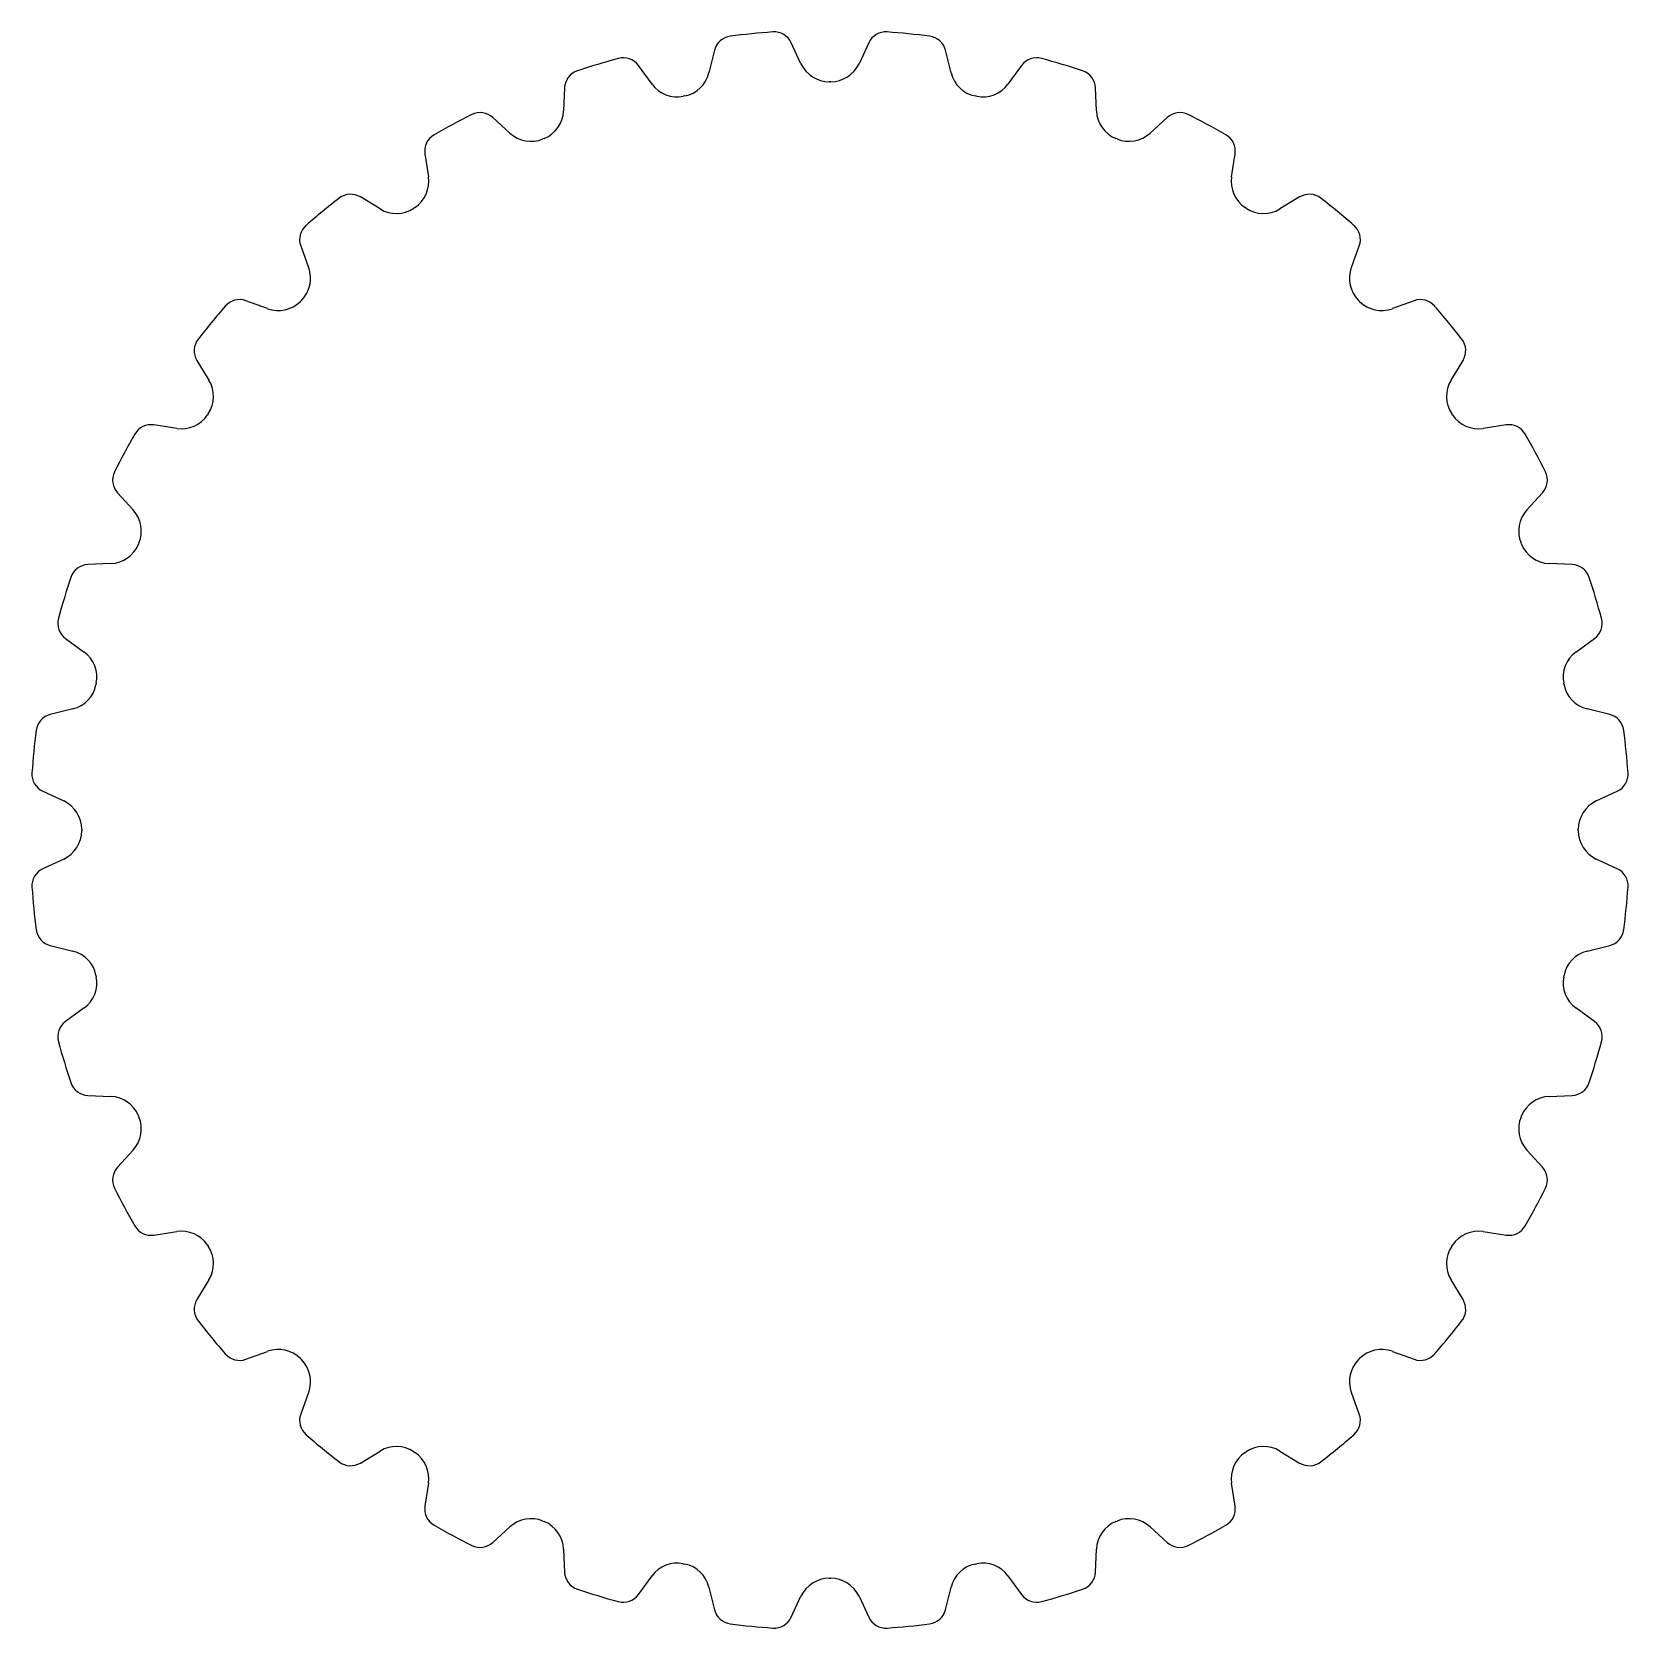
# Model space of a CAD drawing. Extents: x 84.2 to 135.3, y 125.6 to 176.7.
import ezdxf

# ---------------------------------------------------------------- set-up
doc = ezdxf.new("R2010")
doc.units = 0
doc.layers.get('0').update_dxf_attribs({"linetype": 'CONTINUOUS'})

msp = doc.modelspace()

# ---------------------------------------------------------------- linework, layer by layer
at = {"color": 7, "linetype": 'CONTINUOUS'}
for p, q in [((108.855, 175.732), (108.542, 176.403)), ((111.027, 176.403), (110.714, 175.732)), ((106.085, 176.161), (105.909, 175.442)), ((113.66, 175.442), (113.484, 176.161)), ((104.086, 175.079), (103.648, 175.676)), ((115.921, 175.676), (115.483, 175.079)), ((101.285, 174.96), (101.253, 174.22)), ((109.807, 175.154), (109.762, 175.154)), ((118.316, 174.22), (118.284, 174.96)), ((105.132, 174.698), (105.087, 174.69)), ((114.481, 174.69), (114.437, 174.698)), ((99.536, 173.508), (98.989, 174.009)), ((120.58, 174.009), (120.033, 173.508)), ((100.636, 173.339), (100.594, 173.322)), ((118.975, 173.322), (118.933, 173.339)), ((96.812, 172.845), (96.924, 172.113)), ((122.645, 172.113), (122.757, 172.845)), ((95.379, 171.08), (94.746, 171.464)), ((124.823, 171.464), (124.19, 171.08)), ((96.492, 171.129), (96.453, 171.104)), ((123.115, 171.104), (123.077, 171.129)), ((92.837, 169.898), (93.09, 169.202)), ((126.479, 169.202), (126.732, 169.898)), ((91.776, 167.888), (91.08, 168.141)), ((92.858, 168.153), (92.825, 168.12)), ((126.744, 168.12), (126.711, 168.153)), ((128.489, 168.141), (127.793, 167.888)), ((89.514, 166.232), (89.898, 165.599)), ((129.671, 165.599), (130.055, 166.232)), ((88.865, 164.054), (88.133, 164.166)), ((89.874, 164.525), (89.849, 164.486)), ((129.72, 164.486), (129.694, 164.525)), ((131.436, 164.166), (130.704, 164.054)), ((86.969, 161.989), (87.47, 161.442)), ((132.099, 161.442), (132.6, 161.989)), ((87.656, 160.384), (87.639, 160.342)), ((131.93, 160.342), (131.913, 160.384)), ((86.758, 159.725), (86.018, 159.693)), ((133.551, 159.693), (132.81, 159.725)), ((85.301, 157.33), (85.899, 156.892)), ((133.67, 156.892), (134.267, 157.33)), ((86.288, 155.891), (86.279, 155.846)), ((133.289, 155.846), (133.28, 155.891)), ((85.536, 155.069), (84.817, 154.893)), ((134.752, 154.893), (134.033, 155.069)), ((84.575, 152.436), (85.246, 152.123)), ((134.323, 152.123), (134.994, 152.436)), ((85.824, 151.216), (85.824, 151.171)), ((133.745, 151.171), (133.745, 151.216)), ((85.246, 150.264), (84.575, 149.951)), ((134.994, 149.951), (134.323, 150.264)), ((84.817, 147.494), (85.536, 147.318)), ((134.033, 147.318), (134.752, 147.494)), ((86.279, 146.541), (86.288, 146.496)), ((133.28, 146.496), (133.289, 146.541)), ((85.899, 145.495), (85.301, 145.057)), ((134.267, 145.057), (133.67, 145.495)), ((86.018, 142.694), (86.758, 142.662)), ((132.81, 142.662), (133.551, 142.694)), ((87.639, 142.045), (87.656, 142.003)), ((131.913, 142.003), (131.93, 142.045)), ((87.47, 140.945), (86.969, 140.398)), ((132.6, 140.398), (132.099, 140.945)), ((88.133, 138.221), (88.865, 138.333)), ((130.704, 138.333), (131.436, 138.221)), ((89.849, 137.901), (89.874, 137.862)), ((129.694, 137.862), (129.72, 137.901)), ((89.898, 136.788), (89.514, 136.155)), ((130.055, 136.155), (129.671, 136.788)), ((91.08, 134.246), (91.776, 134.499)), ((127.793, 134.499), (128.489, 134.246)), ((92.825, 134.267), (92.858, 134.234)), ((126.711, 134.234), (126.744, 134.267)), ((93.09, 133.185), (92.837, 132.489)), ((126.732, 132.489), (126.479, 133.185)), ((94.746, 130.923), (95.379, 131.307)), ((96.453, 131.283), (96.492, 131.258)), ((123.077, 131.258), (123.115, 131.283)), ((124.19, 131.307), (124.823, 130.923)), ((96.924, 130.274), (96.812, 129.542)), ((122.757, 129.542), (122.645, 130.274)), ((98.989, 128.378), (99.536, 128.879)), ((100.594, 129.065), (100.636, 129.048)), ((118.933, 129.048), (118.975, 129.065)), ((120.033, 128.879), (120.58, 128.378)), ((101.253, 128.167), (101.285, 127.427)), ((118.284, 127.427), (118.316, 128.167)), ((103.648, 126.711), (104.086, 127.308)), ((105.087, 127.697), (105.132, 127.689)), ((114.437, 127.689), (114.481, 127.697)), ((115.483, 127.308), (115.921, 126.711)), ((105.909, 126.945), (106.085, 126.226)), ((109.762, 127.233), (109.807, 127.233)), ((113.484, 126.226), (113.66, 126.945)), ((108.542, 125.984), (108.855, 126.655)), ((110.714, 126.655), (111.027, 125.984))]:
    msp.add_line(p, q, dxfattribs=at)
for centre, radius, start, end in [((106.668, 176.019), 0.6, 97.1563, 166.25), ((109.784, 151.193), 25.62, 94.0937, 97.1563), ((107.998, 176.15), 0.6, 25, 94.0937), ((111.571, 176.15), 0.6, 85.9063, 155), ((109.784, 151.193), 25.62, 82.8437, 85.9063), ((112.901, 176.019), 0.6, 13.75, 82.8437), ((109.784, 151.193), 25.62, 105.3437, 108.4063), ((103.164, 175.322), 0.6, 36.25, 105.3437), ((116.405, 175.322), 0.6, 74.6563, 143.75), ((109.784, 151.193), 25.62, 71.5937, 74.6563), ((101.884, 174.933), 0.6, 108.4063, 177.5), ((104.937, 175.679), 1, 281.25, 346.25), ((109.762, 176.154), 1, 205, 270), ((109.807, 176.154), 1, 270, 335), ((114.632, 175.679), 1, 193.75, 258.75), ((117.685, 174.933), 0.6, 2.5, 71.5937), ((104.892, 175.67), 1, 216.25, 281.25), ((114.677, 175.67), 1, 258.75, 323.75), ((109.784, 151.193), 25.62, 116.5937, 119.6563), ((98.584, 173.566), 0.6, 47.5, 116.5937), ((100.254, 174.263), 1, 292.5, 357.5), ((119.315, 174.263), 1, 182.5, 247.5), ((120.985, 173.566), 0.6, 63.4063, 132.5), ((109.784, 151.193), 25.62, 60.3437, 63.4063), ((97.405, 172.936), 0.6, 119.6563, 188.75), ((100.211, 174.246), 1, 227.5, 292.5), ((119.358, 174.246), 1, 247.5, 312.5), ((122.164, 172.936), 0.6, 351.25, 60.3437), ((95.936, 171.96), 1, 303.75, 8.75), ((123.633, 171.96), 1, 171.25, 236.25), ((109.784, 151.193), 25.62, 127.8437, 130.9063), ((94.434, 170.951), 0.6, 58.75, 127.8437), ((125.134, 170.951), 0.6, 52.1563, 121.25), ((109.784, 151.193), 25.62, 49.0937, 52.1563), ((95.898, 171.935), 1, 238.75, 303.75), ((123.671, 171.935), 1, 236.25, 301.25), ((93.401, 170.103), 0.6, 130.9063, 200), ((126.168, 170.103), 0.6, 340, 49.0937), ((92.151, 168.86), 1, 315, 20), ((127.418, 168.86), 1, 160, 225), ((90.875, 167.577), 0.6, 70, 139.0937), ((128.694, 167.577), 0.6, 40.9063, 110), ((109.784, 151.193), 25.62, 139.0937, 142.1563), ((92.118, 168.827), 1, 250, 315), ((127.451, 168.827), 1, 225, 290), ((109.784, 151.193), 25.62, 37.8437, 40.9063), ((90.026, 166.543), 0.6, 142.1563, 211.25), ((129.542, 166.543), 0.6, 328.75, 37.8437), ((89.043, 165.08), 1, 326.25, 31.25), ((130.526, 165.08), 1, 148.75, 213.75), ((88.042, 163.573), 0.6, 81.25, 150.3437), ((89.017, 165.042), 1, 261.25, 326.25), ((130.551, 165.042), 1, 213.75, 278.75), ((131.527, 163.573), 0.6, 29.6563, 98.75), ((109.784, 151.193), 25.62, 150.3437, 153.4063), ((109.784, 151.193), 25.62, 26.5937, 29.6563), ((87.411, 162.394), 0.6, 153.4063, 222.5), ((132.157, 162.394), 0.6, 317.5, 26.5937), ((86.732, 160.767), 1, 337.5, 42.5), ((132.837, 160.767), 1, 137.5, 202.5), ((86.715, 160.724), 1, 272.5, 337.5), ((132.854, 160.724), 1, 202.5, 267.5), ((86.044, 159.094), 0.6, 92.5, 161.5937), ((133.524, 159.094), 0.6, 18.4063, 87.5), ((109.784, 151.193), 25.62, 161.5937, 164.6563), ((109.784, 151.193), 25.62, 15.3437, 18.4063), ((85.656, 157.814), 0.6, 164.6563, 233.75), ((133.913, 157.814), 0.6, 306.25, 15.3437), ((85.308, 156.086), 1, 348.75, 53.75), ((134.261, 156.086), 1, 126.25, 191.25), ((85.299, 156.041), 1, 283.75, 348.75), ((134.27, 156.041), 1, 191.25, 256.25), ((84.959, 154.31), 0.6, 103.75, 172.8437), ((134.61, 154.31), 0.6, 7.1563, 76.25), ((109.784, 151.193), 25.62, 172.8437, 175.9063), ((109.784, 151.193), 25.62, 4.0937, 7.1563), ((84.828, 152.98), 0.6, 175.9063, 245), ((134.741, 152.98), 0.6, 295, 4.0937), ((84.824, 151.216), 1, 0, 65), ((134.745, 151.216), 1, 115, 180), ((84.824, 151.171), 1, 295, 0), ((134.745, 151.171), 1, 180, 245), ((84.828, 149.407), 0.6, 115, 184.0937), ((134.741, 149.407), 0.6, 355.9063, 65), ((109.784, 151.193), 25.62, 184.0937, 187.1563), ((109.784, 151.193), 25.62, 352.8437, 355.9063), ((84.959, 148.077), 0.6, 187.1563, 256.25), ((134.61, 148.077), 0.6, 283.75, 352.8437), ((85.299, 146.346), 1, 11.25, 76.25), ((134.27, 146.346), 1, 103.75, 168.75), ((85.308, 146.301), 1, 306.25, 11.25), ((134.261, 146.301), 1, 168.75, 233.75), ((85.656, 144.573), 0.6, 126.25, 195.3437), ((133.913, 144.573), 0.6, 344.6563, 53.75), ((109.784, 151.193), 25.62, 195.3437, 198.4063), ((109.784, 151.193), 25.62, 341.5937, 344.6563), ((86.044, 143.293), 0.6, 198.4063, 267.5), ((86.715, 141.663), 1, 22.5, 87.5), ((132.854, 141.663), 1, 92.5, 157.5), ((133.524, 143.293), 0.6, 272.5, 341.5937), ((86.732, 141.62), 1, 317.5, 22.5), ((132.837, 141.62), 1, 157.5, 222.5), ((87.411, 139.993), 0.6, 137.5, 206.5937), ((132.157, 139.993), 0.6, 333.4063, 42.5), ((109.784, 151.193), 25.62, 206.5937, 209.6563), ((109.784, 151.193), 25.62, 330.3437, 333.4063), ((88.042, 138.814), 0.6, 209.6563, 278.75), ((131.527, 138.814), 0.6, 261.25, 330.3437), ((89.017, 137.345), 1, 33.75, 98.75), ((130.551, 137.345), 1, 81.25, 146.25), ((89.043, 137.307), 1, 328.75, 33.75), ((130.526, 137.307), 1, 146.25, 211.25), ((90.026, 135.843), 0.6, 148.75, 217.8437), ((129.542, 135.843), 0.6, 322.1563, 31.25), ((109.784, 151.193), 25.62, 217.8437, 220.9063), ((109.784, 151.193), 25.62, 319.0937, 322.1563), ((92.118, 133.56), 1, 45, 110), ((127.451, 133.56), 1, 70, 135), ((90.875, 134.81), 0.6, 220.9063, 290), ((92.151, 133.527), 1, 340, 45), ((127.418, 133.527), 1, 135, 200), ((128.694, 134.81), 0.6, 250, 319.0937), ((93.401, 132.284), 0.6, 160, 229.0937), ((126.168, 132.284), 0.6, 310.9063, 20), ((109.784, 151.193), 25.62, 229.0937, 232.1563), ((95.898, 130.452), 1, 56.25, 121.25), ((123.671, 130.452), 1, 58.75, 123.75), ((109.784, 151.193), 25.62, 307.8437, 310.9063), ((94.434, 131.436), 0.6, 232.1563, 301.25), ((95.936, 130.427), 1, 351.25, 56.25), ((123.633, 130.427), 1, 123.75, 188.75), ((125.134, 131.436), 0.6, 238.75, 307.8437), ((97.405, 129.451), 0.6, 171.25, 240.3437), ((122.164, 129.451), 0.6, 299.6563, 8.75), ((109.784, 151.193), 25.62, 240.3437, 243.4063), ((100.211, 128.141), 1, 67.5, 132.5), ((100.254, 128.124), 1, 2.5, 67.5), ((119.315, 128.124), 1, 112.5, 177.5), ((119.358, 128.141), 1, 47.5, 112.5), ((109.784, 151.193), 25.62, 296.5937, 299.6563), ((98.584, 128.821), 0.6, 243.4063, 312.5), ((120.985, 128.821), 0.6, 227.5, 296.5937), ((101.884, 127.453), 0.6, 182.5, 251.5937), ((104.892, 126.717), 1, 78.75, 143.75), ((104.937, 126.708), 1, 13.75, 78.75), ((114.632, 126.708), 1, 101.25, 166.25), ((114.677, 126.717), 1, 36.25, 101.25), ((117.685, 127.453), 0.6, 288.4063, 357.5), ((109.784, 151.193), 25.62, 251.5937, 254.6563), ((109.762, 126.233), 1, 90, 155), ((109.807, 126.233), 1, 25, 90), ((109.784, 151.193), 25.62, 285.3437, 288.4063), ((103.164, 127.065), 0.6, 254.6563, 323.75), ((116.405, 127.065), 0.6, 216.25, 285.3437), ((106.668, 126.368), 0.6, 193.75, 262.8437), ((109.784, 151.193), 25.62, 262.8437, 265.9063), ((107.998, 126.237), 0.6, 265.9063, 335), ((111.571, 126.237), 0.6, 205, 274.0937), ((109.784, 151.193), 25.62, 274.0937, 277.1563), ((112.901, 126.368), 0.6, 277.1563, 346.25)]:
    msp.add_arc(centre, radius, start, end, dxfattribs=at)

doc.saveas('drawing.dxf')
